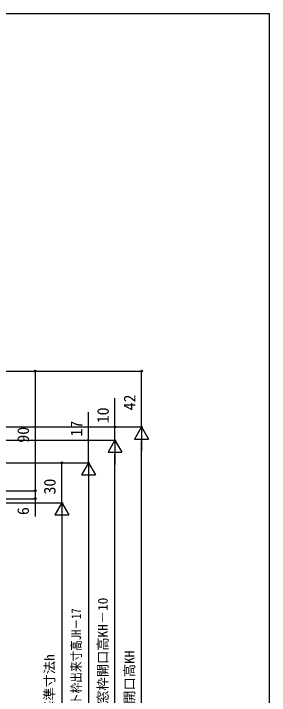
# Model space of a CAD drawing. Units: millimetres, scale not verified. Extents: x -525 to 525, y -783 to 778.
# Drawn here: x 333 to 525, y 234 to 747 of the extents above; entities that cross this region are included whole.
import ezdxf
from ezdxf.enums import TextEntityAlignment as Align

# ---------------------------------------------------------------- set-up
doc = ezdxf.new("R2010")
doc.units = ezdxf.units.MM
doc.header["$LTSCALE"] = 4
doc.layers.add('0-6_YKK_D', color=6, linetype='Continuous')
doc.layers.add('0-7_YKK_ZWAK', color=7, linetype='Continuous')
doc.styles.add('ＭＳ ゴシック', font='')
doc.styles.get('ＭＳ ゴシック').set_extended_font_data('MS Gothic')

msp = doc.modelspace()

# ---------------------------------------------------------------- linework, layer by layer
at = {"layer": '0-6_YKK_D'}
for p, q in [((310, 478.2), (430, 478.2)), ((310, 478.2), (350, 478.2)), ((349, 478.2), (349, 388.2)), ((429, 436.2), (429, 478.2)), ((150, 436.2), (430, 436.2)), ((150, 436.2), (430, 436.2)), ((150, 436.2), (410, 436.2)), ((429, 436.2), (423.75, 427.107)), ((429, 436.2), (434.25, 427.107)), ((429, 436.2), (429, 418.013)), ((234.7, 426.2), (410, 426.2)), ((234.7, 426.2), (410, 426.2)), ((234.7, 426.2), (390, 426.2)), ((409, 426.2), (403.75, 417.107)), ((409, 426.2), (414.25, 417.107)), ((409, 426.2), (409, 408.013)), ((423.75, 427.107), (434.25, 427.107)), ((429, 69.7), (429, 425.7)), ((403.75, 417.107), (414.25, 417.107)), ((409, 69.7), (409, 415.7)), ((249.5, 409.2), (390, 409.2)), ((250, 409.2), (390, 409.2)), ((250, 409.2), (370, 409.2)), ((369, 379.2), (369, 409.2)), ((389, 409.2), (383.75, 400.107)), ((389, 409.2), (394.25, 400.107)), ((389, 409.2), (389, 391.013)), ((383.75, 400.107), (394.25, 400.107)), ((389, 398.7), (389, 69.7)), ((304, 388.2), (350, 388.2)), ((304, 388.2), (350, 388.2)), ((292, 382.2), (350, 382.2)), ((235, 379.2), (370, 379.2)), ((235, 379.2), (370, 379.2)), ((369, 379.2), (363.75, 370.107)), ((369, 379.2), (374.25, 370.107)), ((369, 379.2), (369, 361.013)), ((363.75, 370.107), (374.25, 370.107)), ((369, 368.7), (369, 109.7))]:
    msp.add_line(p, q, dxfattribs=at)
for points in [[(409, 426.2), (409, 436.2), (409, 457.75)], [(389, 409.2), (389, 426.2), (389, 447.273)], [(349, 388.2), (349, 382.2), (349, 368.832)]]:
    msp.add_lwpolyline(points, dxfattribs=at)
for centre in [(349, 478.2), (429, 478.2), (409, 436.2), (389, 426.2), (369, 409.2), (349, 388.2), (349, 388.2), (349, 382.2)]:
    msp.add_circle(centre, 0.637, dxfattribs=at)
at = {"layer": '0-7_YKK_ZWAK'}
msp.add_line((-525, 747.2), (525, 747.2), dxfattribs=at)
msp.add_lwpolyline([(-525, -782.8), (525, -782.8), (525, 747.2)], dxfattribs=at)

# ---------------------------------------------------------------- texts
at = {"layer": '0-6_YKK_D', "style": 'ＭＳ ゴシック'}
for s, height, p in [('42', 8.798, (427, 448.609)), ('10', 8.798, (407, 438.909)), ('17', 8.798, (387, 428.909)), ('90', 8.798, (347, 424.302)), ('30', 8.798, (367, 385.336)), ('6', 8.798, (347, 369.877)), ('ジョイント枠出来寸高JH＝既設窓枠開口高KH－10', 7.331, (405.693, 87.813)), ('既設窓枠開口高KH', 7.331, (425.693, 187.87)), ('新設窓内法基準寸法h', 7.331, (365.636, 170.137))]:
    msp.add_text(s, height=height, rotation=90, dxfattribs=at).set_placement(p, align=Align.BOTTOM_LEFT)
at = {"layer": '0-6_YKK_D', "style": 'ＭＳ ゴシック', "width": 0.8}
msp.add_text('新設窓H＝既設窓枠開口高KH－27＝ジョイント枠出来寸高JH－17', height=7.331, rotation=90, dxfattribs=at).set_placement((385.693, 71.768), align=Align.BOTTOM_LEFT)

doc.saveas('drawing.dxf')
